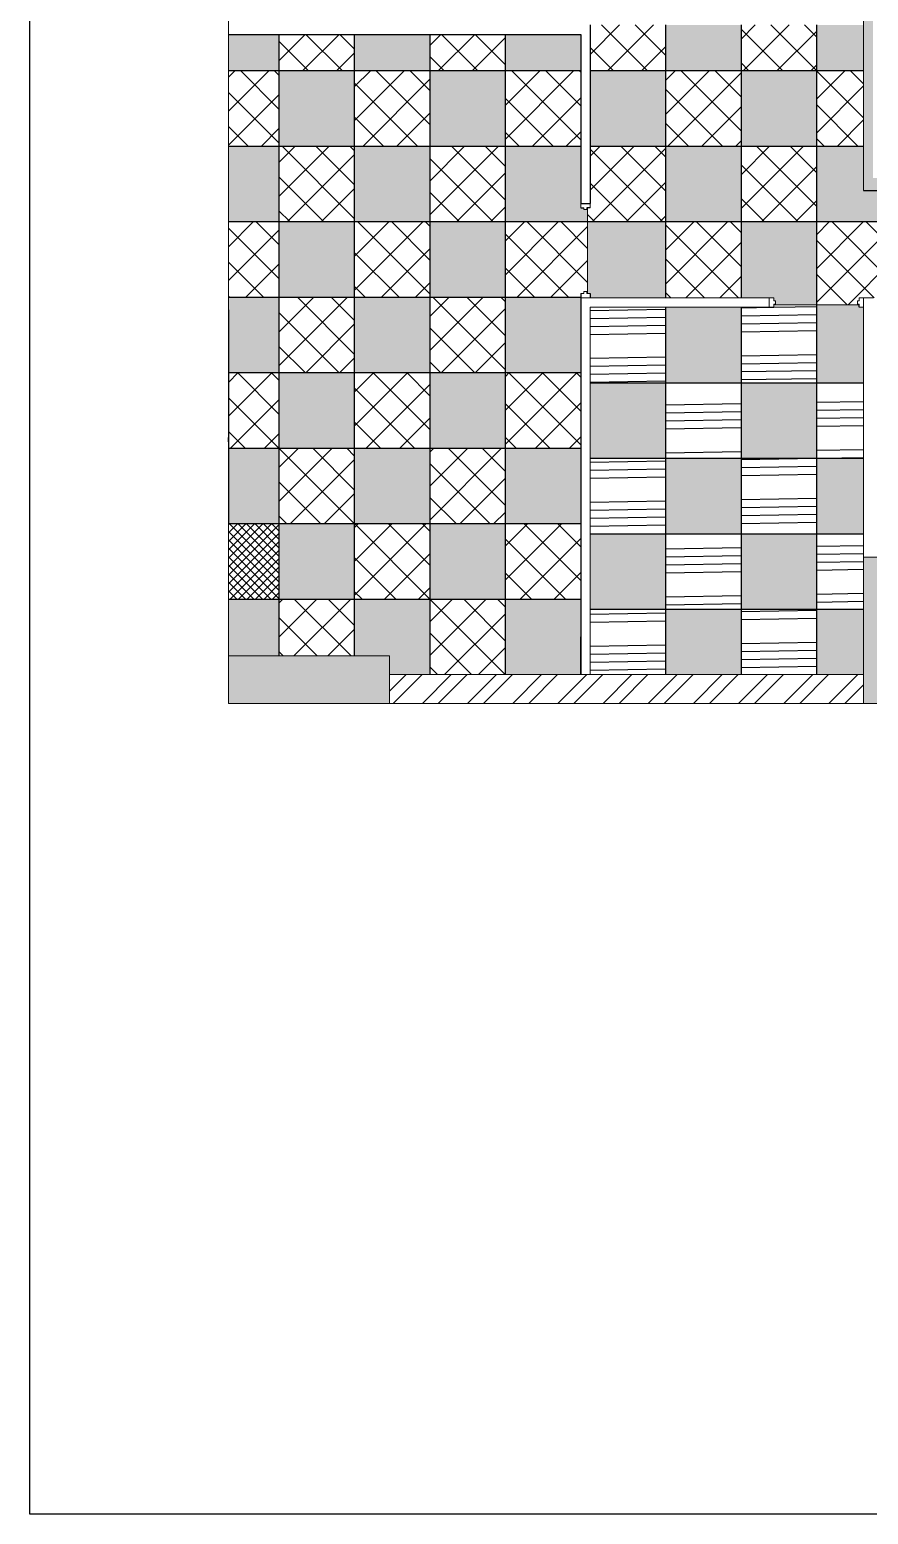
# Model space of a CAD drawing. Header units: millimetres. Extents: x 86441 to 190201, y 16532 to 98188.
# Drawn here: x 150761 to 157429, y 79545 to 91342 of the extents above; entities that cross this region are included whole.
import ezdxf

# ---------------------------------------------------------------- set-up
doc = ezdxf.new("R2010")
doc.units = ezdxf.units.MM
doc.header["$LTSCALE"] = 0.1
doc.layers.add('COLUMN', color=1, linetype='Continuous', lineweight=0)
pattern_1 = [(45, (64319.13, 59517.1), (-134.70384, 134.70384), []), (135, (64319.13, 59517.1), (-134.70384, -134.70384), [])]
pattern_2 = [(181, (64319.13, 59517.1), (6.6494, -380.942), []), (181, (64254.53, 59579.48), (6.6494, -380.942), []), (181, (64189.93, 59641.86), (6.6494, -380.942), []), (181, (64125.33, 59704.25), (6.6494, -380.942), [])]

msp = doc.modelspace()

# ---------------------------------------------------------------- hatches: boundary and pattern name
at = {"transparency": 33554684}
h = msp.add_hatch(color=25, dxfattribs=at)
h.dxf.hatch_style = 1
h.paths.add_polyline_path([(159867, 93039), (157467, 93039), (157467, 92964), (159867, 92964)])
h.paths.add_polyline_path([(157467, 93039), (157392, 93039), (157392, 91380), (157392, 90064), (157467, 90064)])
h.paths.add_polyline_path([(160467, 90164), (159867, 90164), (157467, 90164), (157467, 90064), (160467, 90064)])
at = {"true_color": 0xc7c8ca, "transparency": 33554687}
h = msp.add_hatch(dxfattribs=at)
h.set_pattern_fill('ANSI37', color=9, scale=60)
h.set_pattern_definition(pattern_1)
h.paths.add_polyline_path([(155817, 91380), (155217, 91380), (155217, 91017), (155817, 91017)])
h = msp.add_hatch(color=9, dxfattribs=at)
h.dxf.hatch_style = 1
h.paths.add_polyline_path([(156417, 91380), (155817, 91380), (155817, 91017), (156417, 91017)])
h = msp.add_hatch(dxfattribs=at)
h.set_pattern_fill('ANSI37', color=9, scale=60)
h.set_pattern_definition(pattern_1)
h.paths.add_polyline_path([(157017, 91380), (156417, 91380), (156417, 91017), (157017, 91017)])
h = msp.add_hatch(color=9, dxfattribs=at)
h.dxf.hatch_style = 1
h.paths.add_polyline_path([(157392, 91380), (157017, 91380), (157017, 91017), (157392, 91017)])
h = msp.add_hatch(color=9, dxfattribs=at)
h.dxf.hatch_style = 1
h.paths.add_polyline_path([(152742, 91305), (152342, 91305), (152342, 91017), (152742, 91017)])
h = msp.add_hatch(dxfattribs=at)
h.set_pattern_fill('ANSI37', color=9, scale=60)
h.set_pattern_definition(pattern_1)
h.paths.add_polyline_path([(153342, 91305), (152742, 91305), (152742, 91017), (153342, 91017)])
h = msp.add_hatch(color=9, dxfattribs=at)
h.dxf.hatch_style = 1
h.paths.add_polyline_path([(153942, 91305), (153342, 91305), (153342, 91017), (153942, 91017)])
h = msp.add_hatch(dxfattribs=at)
h.set_pattern_fill('ANSI37', color=9, scale=60)
h.set_pattern_definition(pattern_1)
h.paths.add_polyline_path([(154542, 91305), (153942, 91305), (153942, 91017), (154542, 91017)])
h = msp.add_hatch(color=9, dxfattribs=at)
h.dxf.hatch_style = 1
h.paths.add_polyline_path([(155142, 91305), (154542, 91305), (154542, 91017), (155142, 91017)])
h = msp.add_hatch(dxfattribs=at)
h.set_pattern_fill('ANSI37', color=9, scale=60)
h.set_pattern_definition(pattern_1)
h.paths.add_polyline_path([(152742, 91017), (152342, 91017), (152342, 90417), (152742, 90417)])
h = msp.add_hatch(color=9, dxfattribs=at)
h.dxf.hatch_style = 1
h.paths.add_polyline_path([(153342, 91017), (152742, 91017), (152742, 90417), (153342, 90417)])
h = msp.add_hatch(dxfattribs=at)
h.set_pattern_fill('ANSI37', color=9, scale=60)
h.set_pattern_definition(pattern_1)
h.paths.add_polyline_path([(153942, 91017), (153342, 91017), (153342, 90417), (153942, 90417)])
h = msp.add_hatch(color=9, dxfattribs=at)
h.dxf.hatch_style = 1
h.paths.add_polyline_path([(154542, 91017), (153942, 91017), (153942, 90417), (154542, 90417)])
h = msp.add_hatch(dxfattribs=at)
h.set_pattern_fill('ANSI37', color=9, scale=60)
h.set_pattern_definition(pattern_1)
h.paths.add_polyline_path([(155142, 91017), (154542, 91017), (154542, 90417), (155142, 90417)])
h = msp.add_hatch(color=9, dxfattribs=at)
h.dxf.hatch_style = 1
h.paths.add_polyline_path([(155817, 91017), (155217, 91017), (155217, 90417), (155817, 90417)])
h = msp.add_hatch(dxfattribs=at)
h.set_pattern_fill('ANSI37', color=9, scale=60)
h.set_pattern_definition(pattern_1)
h.paths.add_polyline_path([(156417, 91017), (155817, 91017), (155817, 90417), (156417, 90417)])
h = msp.add_hatch(color=9, dxfattribs=at)
h.dxf.hatch_style = 1
h.paths.add_polyline_path([(157017, 91017), (156417, 91017), (156417, 90417), (157017, 90417)])
h = msp.add_hatch(dxfattribs=at)
h.set_pattern_fill('ANSI37', color=9, scale=60)
h.set_pattern_definition(pattern_1)
h.paths.add_polyline_path([(157392, 91017), (157017, 91017), (157017, 90417), (157392, 90417)])
h = msp.add_hatch(color=9, dxfattribs=at)
h.dxf.hatch_style = 1
h.paths.add_polyline_path([(152742, 90417), (152342, 90417), (152342, 89817), (152742, 89817)])
h = msp.add_hatch(dxfattribs=at)
h.set_pattern_fill('ANSI37', color=9, scale=60)
h.set_pattern_definition(pattern_1)
h.paths.add_polyline_path([(153342, 90417), (152742, 90417), (152742, 89817), (153342, 89817)])
h = msp.add_hatch(color=9, dxfattribs=at)
h.dxf.hatch_style = 1
h.paths.add_polyline_path([(153942, 90417), (153342, 90417), (153342, 89817), (153942, 89817)])
h = msp.add_hatch(dxfattribs=at)
h.set_pattern_fill('ANSI37', color=9, scale=60)
h.set_pattern_definition(pattern_1)
h.paths.add_polyline_path([(154542, 90417), (153942, 90417), (153942, 89817), (154542, 89817)])
h = msp.add_hatch(color=9, dxfattribs=at)
h.dxf.hatch_style = 1
h.paths.add_polyline_path([(155142, 90417), (154542, 90417), (154542, 89817), (155197, 89817), (155197, 89912), (155167, 89912), (155167, 89927), (155142, 89927), (155142, 89962)])
h = msp.add_hatch(dxfattribs=at)
h.set_pattern_fill('ANSI37', color=9, scale=60)
h.set_pattern_definition(pattern_1)
h.paths.add_polyline_path([(155817, 90417), (155217, 90417), (155217, 89962), (155217, 89927), (155197, 89927), (155197, 89817), (155817, 89817)])
h = msp.add_hatch(color=9, dxfattribs=at)
h.dxf.hatch_style = 1
h.paths.add_polyline_path([(156417, 90417), (155817, 90417), (155817, 89817), (156417, 89817)])
h = msp.add_hatch(dxfattribs=at)
h.set_pattern_fill('ANSI37', color=9, scale=60)
h.set_pattern_definition(pattern_1)
h.paths.add_polyline_path([(157017, 90417), (156417, 90417), (156417, 89817), (157017, 89817)])
h = msp.add_hatch(color=9, dxfattribs=at)
h.dxf.hatch_style = 1
h.paths.add_polyline_path([(157617, 90064), (157392, 90064), (157392, 90417), (157017, 90417), (157017, 89817), (157617, 89817)])
h = msp.add_hatch(color=9, dxfattribs=at)
h.dxf.hatch_style = 1
h.paths.add_polyline_path([(155197, 89927), (155192, 89927), (155192, 89912), (155197, 89912)])
h = msp.add_hatch(dxfattribs=at)
h.set_pattern_fill('ANSI37', color=9, scale=60)
h.set_pattern_definition(pattern_1)
h.paths.add_polyline_path([(152742, 89817), (152342, 89817), (152342, 89217), (152742, 89217)])
h = msp.add_hatch(color=9, dxfattribs=at)
h.dxf.hatch_style = 1
h.paths.add_polyline_path([(153342, 89817), (152742, 89817), (152742, 89217), (153342, 89217)])
h = msp.add_hatch(dxfattribs=at)
h.set_pattern_fill('ANSI37', color=9, scale=60)
h.set_pattern_definition(pattern_1)
h.paths.add_polyline_path([(153942, 89817), (153342, 89817), (153342, 89217), (153942, 89217)])
h = msp.add_hatch(color=9, dxfattribs=at)
h.dxf.hatch_style = 1
h.paths.add_polyline_path([(154542, 89817), (153942, 89817), (153942, 89217), (154542, 89217)])
h = msp.add_hatch(dxfattribs=at)
h.set_pattern_fill('ANSI37', color=9, scale=60)
h.set_pattern_definition(pattern_1)
h.paths.add_polyline_path([(155197, 89817), (154542, 89817), (154542, 89217), (155142, 89217), (155142, 89247), (155167, 89247), (155167, 89262), (155197, 89262)])
h = msp.add_hatch(color=9, dxfattribs=at)
h.dxf.hatch_style = 1
h.paths.add_polyline_path([(155817, 89817), (155197, 89817), (155197, 89247), (155217, 89247), (155217, 89212), (155817, 89212)])
h = msp.add_hatch(dxfattribs=at)
h.set_pattern_fill('ANSI37', color=9, scale=60)
h.set_pattern_definition(pattern_1)
h.paths.add_polyline_path([(156417, 89817), (155817, 89817), (155817, 89212), (156417, 89212)])
h = msp.add_hatch(color=9, dxfattribs=at)
h.dxf.hatch_style = 1
h.paths.add_polyline_path([(157017, 89817), (156417, 89817), (156417, 89212), (156642, 89212), (156677, 89212), (156677, 89187), (156692, 89187), (156692, 89157), (157017, 89157)])
h = msp.add_hatch(dxfattribs=at)
h.set_pattern_fill('ANSI37', color=9, scale=60)
h.set_pattern_definition(pattern_1)
h.paths.add_polyline_path([(157617, 89817), (157017, 89817), (157017, 89157), (157352, 89157), (157357, 89157), (157357, 89162), (157342, 89162), (157342, 89187), (157357, 89187), (157357, 89212), (157392, 89212), (157502, 89212), (157502, 89187), (157517, 89187), (157517, 89162), (157502, 89162), (157502, 89157), (157617, 89157)])
h = msp.add_hatch(color=9, dxfattribs=at)
h.dxf.hatch_style = 1
h.paths.add_polyline_path([(152742, 89217), (152342, 89217), (152342, 89081), (152342, 88617), (152742, 88617)])
h = msp.add_hatch(dxfattribs=at)
h.set_pattern_fill('ANSI37', color=9, scale=60)
h.set_pattern_definition(pattern_1)
h.paths.add_polyline_path([(153342, 89217), (152742, 89217), (152742, 88617), (153342, 88617)])
h = msp.add_hatch(color=9, dxfattribs=at)
h.dxf.hatch_style = 1
h.paths.add_polyline_path([(153942, 89217), (153342, 89217), (153342, 88617), (153942, 88617)])
h = msp.add_hatch(dxfattribs=at)
h.set_pattern_fill('ANSI37', color=9, scale=60)
h.set_pattern_definition(pattern_1)
h.paths.add_polyline_path([(154542, 89217), (153942, 89217), (153942, 88617), (154542, 88617)])
h = msp.add_hatch(color=9, dxfattribs=at)
h.dxf.hatch_style = 1
h.paths.add_polyline_path([(155142, 89217), (154542, 89217), (154542, 88617), (155142, 88617)])
h = msp.add_hatch(dxfattribs=at)
h.set_pattern_fill('ANSI37', color=9, scale=60)
h.set_pattern_definition(pattern_1)
h.paths.add_polyline_path([(155197, 89262), (155192, 89262), (155192, 89247), (155197, 89247)], flags=17)
at = {"true_color": 0x66682c, "transparency": 33554687}
h = msp.add_hatch(dxfattribs=at)
h.set_pattern_fill('ANSI34', color=77, scale=20, angle=136)
h.set_pattern_definition(pattern_2)
h.paths.add_polyline_path([(155817, 89137), (155217, 89137), (155217, 88537), (155817, 88537)])
at = {"true_color": 0x000000, "transparency": 33554687}
h = msp.add_hatch(color=18, dxfattribs=at)
h.dxf.hatch_style = 1
h.paths.add_polyline_path([(156417, 89137), (155817, 89137), (155817, 88537), (156417, 88537)])
at = {"true_color": 0x66682c, "transparency": 33554687}
h = msp.add_hatch(dxfattribs=at)
h.set_pattern_fill('ANSI34', color=77, scale=20, angle=136)
h.set_pattern_definition(pattern_2)
h.paths.add_polyline_path([(157017, 89157), (156677, 89157), (156677, 89137), (156642, 89137), (156417, 89137), (156417, 88537), (157017, 88537)])
at = {"true_color": 0xc7c8ca, "transparency": 33554687}
h = msp.add_hatch(color=9, dxfattribs=at)
h.dxf.hatch_style = 1
h.paths.add_polyline_path([(156692, 89162), (156677, 89162), (156677, 89157), (156692, 89157)], flags=17)
at = {"true_color": 0x000000, "transparency": 33554687}
h = msp.add_hatch(color=18, dxfattribs=at)
h.dxf.hatch_style = 1
h.paths.add_polyline_path([(157392, 89137), (157357, 89137), (157357, 89157), (157342, 89157), (157017, 89157), (157017, 88537), (157392, 88537)])
at = {"true_color": 0xc7c8ca, "transparency": 33554687}
h = msp.add_hatch(dxfattribs=at)
h.set_pattern_fill('ANSI37', color=9, scale=60)
h.set_pattern_definition(pattern_1)
h.paths.add_polyline_path([(152742, 88617), (152342, 88617), (152342, 88066), (152342, 88017), (152742, 88017)])
h = msp.add_hatch(color=9, dxfattribs=at)
h.dxf.hatch_style = 1
h.paths.add_polyline_path([(153342, 88617), (152742, 88617), (152742, 88017), (153342, 88017)])
h = msp.add_hatch(dxfattribs=at)
h.set_pattern_fill('ANSI37', color=9, scale=60)
h.set_pattern_definition(pattern_1)
h.paths.add_polyline_path([(153942, 88617), (153342, 88617), (153342, 88017), (153942, 88017)])
h = msp.add_hatch(color=9, dxfattribs=at)
h.dxf.hatch_style = 1
h.paths.add_polyline_path([(154542, 88617), (153942, 88617), (153942, 88017), (154542, 88017)])
h = msp.add_hatch(dxfattribs=at)
h.set_pattern_fill('ANSI37', color=9, scale=60)
h.set_pattern_definition(pattern_1)
h.paths.add_polyline_path([(155142, 88617), (154542, 88617), (154542, 88017), (155142, 88017)])
at = {"true_color": 0x000000, "transparency": 33554687}
h = msp.add_hatch(color=18, dxfattribs=at)
h.dxf.hatch_style = 1
h.paths.add_polyline_path([(155817, 88537), (155217, 88537), (155217, 87937), (155817, 87937)])
at = {"true_color": 0x66682c, "transparency": 33554687}
h = msp.add_hatch(dxfattribs=at)
h.set_pattern_fill('ANSI34', color=77, scale=20, angle=136)
h.set_pattern_definition(pattern_2)
h.paths.add_polyline_path([(156417, 88537), (155817, 88537), (155817, 87937), (156417, 87937)])
at = {"true_color": 0x000000, "transparency": 33554687}
h = msp.add_hatch(color=18, dxfattribs=at)
h.dxf.hatch_style = 1
h.paths.add_polyline_path([(157017, 88537), (156417, 88537), (156417, 87937), (157017, 87937)])
at = {"true_color": 0x66682c, "transparency": 33554687}
h = msp.add_hatch(dxfattribs=at)
h.set_pattern_fill('ANSI34', color=77, scale=20, angle=136)
h.set_pattern_definition(pattern_2)
h.paths.add_polyline_path([(157392, 88537), (157017, 88537), (157017, 87937), (157392, 87937)])
at = {"true_color": 0xc7c8ca, "transparency": 33554687}
h = msp.add_hatch(color=9, dxfattribs=at)
h.dxf.hatch_style = 1
h.paths.add_polyline_path([(152742, 88017), (152342, 88017), (152342, 87417), (152742, 87417)])
h = msp.add_hatch(dxfattribs=at)
h.set_pattern_fill('ANSI37', color=9, scale=60)
h.set_pattern_definition(pattern_1)
h.paths.add_polyline_path([(153342, 88017), (152742, 88017), (152742, 87417), (153342, 87417)])
h = msp.add_hatch(color=9, dxfattribs=at)
h.dxf.hatch_style = 1
h.paths.add_polyline_path([(153942, 88017), (153342, 88017), (153342, 87417), (153942, 87417)])
h = msp.add_hatch(dxfattribs=at)
h.set_pattern_fill('ANSI37', color=9, scale=60)
h.set_pattern_definition(pattern_1)
h.paths.add_polyline_path([(154542, 88017), (153942, 88017), (153942, 87417), (154542, 87417)])
h = msp.add_hatch(color=9, dxfattribs=at)
h.dxf.hatch_style = 1
h.paths.add_polyline_path([(155142, 88017), (154542, 88017), (154542, 87417), (155142, 87417)])
at = {"true_color": 0x66682c, "transparency": 33554687}
h = msp.add_hatch(dxfattribs=at)
h.set_pattern_fill('ANSI34', color=77, scale=20, angle=136)
h.set_pattern_definition(pattern_2)
h.paths.add_polyline_path([(155817, 87937), (155217, 87937), (155217, 87337), (155817, 87337)])
at = {"true_color": 0x000000, "transparency": 33554687}
h = msp.add_hatch(color=18, dxfattribs=at)
h.dxf.hatch_style = 1
h.paths.add_polyline_path([(156417, 87937), (155817, 87937), (155817, 87337), (156417, 87337)])
at = {"true_color": 0x66682c, "transparency": 33554687}
h = msp.add_hatch(dxfattribs=at)
h.set_pattern_fill('ANSI34', color=77, scale=20, angle=136)
h.set_pattern_definition(pattern_2)
h.paths.add_polyline_path([(157017, 87937), (156417, 87937), (156417, 87337), (157017, 87337)])
at = {"true_color": 0x000000, "transparency": 33554687}
h = msp.add_hatch(color=18, dxfattribs=at)
h.dxf.hatch_style = 1
h.paths.add_polyline_path([(157392, 87937), (157017, 87937), (157017, 87337), (157392, 87337)])
at = {"true_color": 0x939598, "transparency": 33554687}
h = msp.add_hatch(dxfattribs=at)
h.set_pattern_fill('ANSI37', color=252, scale=15)
h.set_pattern_definition([(45, (64319.126, 72531.996), (-33.67596, 33.67596), []), (135, (64319.126, 72531.996), (-33.67596, -33.67596), [])])
h.paths.add_polyline_path([(152742, 87417), (152342, 87417), (152342, 86817), (152742, 86817)])
at = {"true_color": 0xc7c8ca, "transparency": 33554687}
h = msp.add_hatch(color=9, dxfattribs=at)
h.dxf.hatch_style = 1
h.paths.add_polyline_path([(153342, 87417), (152742, 87417), (152742, 86817), (153342, 86817)])
h = msp.add_hatch(dxfattribs=at)
h.set_pattern_fill('ANSI37', color=9, scale=60)
h.set_pattern_definition(pattern_1)
h.paths.add_polyline_path([(153942, 87417), (153342, 87417), (153342, 86817), (153942, 86817)])
h = msp.add_hatch(color=9, dxfattribs=at)
h.dxf.hatch_style = 1
h.paths.add_polyline_path([(154542, 87417), (153942, 87417), (153942, 86817), (154542, 86817)])
h = msp.add_hatch(dxfattribs=at)
h.set_pattern_fill('ANSI37', color=9, scale=60)
h.set_pattern_definition(pattern_1)
h.paths.add_polyline_path([(155142, 87417), (154542, 87417), (154542, 86817), (155142, 86817)])
at = {"true_color": 0x000000, "transparency": 33554687}
h = msp.add_hatch(color=18, dxfattribs=at)
h.dxf.hatch_style = 1
h.paths.add_polyline_path([(155817, 87337), (155217, 87337), (155217, 86737), (155817, 86737)])
at = {"true_color": 0x66682c, "transparency": 33554687}
h = msp.add_hatch(dxfattribs=at)
h.set_pattern_fill('ANSI34', color=77, scale=20, angle=136)
h.set_pattern_definition(pattern_2)
h.paths.add_polyline_path([(156417, 87337), (155817, 87337), (155817, 86737), (156417, 86737)])
at = {"true_color": 0x000000, "transparency": 33554687}
h = msp.add_hatch(color=18, dxfattribs=at)
h.dxf.hatch_style = 1
h.paths.add_polyline_path([(157017, 87337), (156417, 87337), (156417, 86737), (157017, 86737)])
at = {"true_color": 0x66682c, "transparency": 33554687}
h = msp.add_hatch(dxfattribs=at)
h.set_pattern_fill('ANSI34', color=77, scale=20, angle=136)
h.set_pattern_definition(pattern_2)
h.paths.add_polyline_path([(157392, 87151), (157392, 87337), (157017, 87337), (157017, 86737), (157392, 86737)])
at = {"true_color": 0xc7c8ca, "transparency": 33554687}
h = msp.add_hatch(color=9, dxfattribs=at)
h.dxf.hatch_style = 1
h.paths.add_polyline_path([(152742, 86817), (152342, 86817), (152342, 86366), (152742, 86366)])
h = msp.add_hatch(dxfattribs=at)
h.set_pattern_fill('ANSI37', color=9, scale=60)
h.set_pattern_definition(pattern_1)
h.paths.add_polyline_path([(153342, 86817), (152742, 86817), (152742, 86366), (153342, 86366)])
h = msp.add_hatch(color=9, dxfattribs=at)
h.dxf.hatch_style = 1
h.paths.add_polyline_path([(153942, 86817), (153342, 86817), (153342, 86366), (153622, 86366), (153622, 86217), (153942, 86217)])
h = msp.add_hatch(dxfattribs=at)
h.set_pattern_fill('ANSI37', color=9, scale=60)
h.set_pattern_definition(pattern_1)
h.paths.add_polyline_path([(154542, 86817), (153942, 86817), (153942, 86217), (154542, 86217)])
h = msp.add_hatch(color=9, dxfattribs=at)
h.dxf.hatch_style = 1
h.paths.add_polyline_path([(155142, 86817), (154542, 86817), (154542, 86217), (155142, 86217), (155142, 86517)])
at = {"true_color": 0x66682c, "transparency": 33554687}
h = msp.add_hatch(dxfattribs=at)
h.set_pattern_fill('ANSI34', color=77, scale=20, angle=136)
h.set_pattern_definition(pattern_2)
h.paths.add_polyline_path([(155817, 86737), (155217, 86737), (155217, 86217), (155817, 86217)])
at = {"true_color": 0x000000, "transparency": 33554687}
h = msp.add_hatch(color=18, dxfattribs=at)
h.dxf.hatch_style = 1
h.paths.add_polyline_path([(156417, 86737), (155817, 86737), (155817, 86217), (156417, 86217)])
at = {"true_color": 0x66682c, "transparency": 33554687}
h = msp.add_hatch(dxfattribs=at)
h.set_pattern_fill('ANSI34', color=77, scale=20, angle=136)
h.set_pattern_definition(pattern_2)
h.paths.add_polyline_path([(157017, 86737), (156417, 86737), (156417, 86217), (157017, 86217)])
at = {"true_color": 0x000000, "transparency": 33554687}
h = msp.add_hatch(color=18, dxfattribs=at)
h.dxf.hatch_style = 1
h.paths.add_polyline_path([(157392, 86737), (157017, 86737), (157017, 86217), (157392, 86217)])
at = {"layer": 'COLUMN', "true_color": 0xed1f24, "transparency": 33554687}
h = msp.add_hatch(dxfattribs=at)
h.set_pattern_fill('AR-CONC', color=240, scale=2)
h.set_pattern_definition([(50, (64319.13, 59517.1), (364.36934, -31.8782), [38.1, -419.1]), (355, (64319.13, 59517.1), (-70.4868, 382.1137), [30.48, -335.2812]), (100.45144, (64349.5, 59514.44), (293.8825, 350.2355), [32.38, -356.1805]), (46.1842, (64319.13, 59618.7), (542.158, -84.0847), [57.15, -628.65]), (96.63556, (64364.3, 59611.7), (474.8083, 494.8522), [48.57, -534.2712]), (351.18415, (64319.1, 59618.7), (474.8083, 494.8522), [45.72, -502.9195]), (21, (64369.93, 59593.3), (303.2288, -204.5304), [38.1, -419.1]), (326, (64369.93, 59593.3), (123.604, 368.3759), [30.48, -335.28]), (71.45144, (64395.2, 59576.25), (426.8328, 163.8455), [32.38, -356.1799]), (37.5, (64319.13, 59517.1), (6.1772, 169.11008), [0, -331.216, 0, -340.36, 0, -336.55]), (7.5, (64319.13, 59517.1), (133.63933, 200.36115), [0, -194.056, 0, -323.596, 0, -128.27]), (327.5, (64205.84, 59517.1), (271.18119, -11.45749), [0, -127, 0, -396.24, 0, -525.78]), (317.5, (64155.04, 59517.1), (296.25836, 50.853), [0, -165.1, 0, -263.144, 0, -373.38])])
h.paths.add_polyline_path([(171882, 91481), (170717, 91481), (170717, 91179), (171882, 91179)])
h.paths.add_polyline_path([(162419, 91221), (161254, 91221), (161254, 90919), (162417, 90919)])
h.paths.add_polyline_path([(153622, 96694), (152342, 96694), (152342, 96315), (153622, 96315), (153622, 96340)])
h.paths.add_polyline_path([(166968, 86284), (166585, 86284), (166585, 85053), (166968, 85053)])
h.paths.add_polyline_path([(161556, 86217), (161254, 86217), (161254, 85053), (161556, 85053)])
h.paths.add_polyline_path([(157694, 87151), (157392, 87151), (157392, 85987), (157694, 85987)])
h.paths.add_polyline_path([(153622, 86366), (152342, 86366), (152342, 85987), (153622, 85987)])
h.paths.add_polyline_path([(157694, 96464), (157694, 96694), (157392, 96694), (157392, 95530), (157694, 95530)])
h.paths.add_polyline_path([(161556, 96694), (161254, 96694), (161254, 95530), (161556, 95530)])
h.paths.add_polyline_path([(176431, 86544), (176201, 86544), (176048, 86544), (176048, 86206), (176048, 85543), (176048, 85313), (176431, 85313)])
h.paths.add_polyline_path([(171019, 86882), (170792, 86882), (170717, 86882), (170717, 86477), (170717, 85313), (171019, 85313), (171019, 85543)])
h.paths.add_polyline_path([(171019, 96724), (171019, 96954), (170717, 96954), (170717, 95790), (170792, 95790), (170792, 95790), (171019, 95790), (171019, 96454)])
at = {"layer": 'COLUMN', "lineweight": 9, "true_color": 0x636466, "transparency": 33554687}
h = msp.add_hatch(dxfattribs=at)
h.set_pattern_fill('STEEL', color=251, scale=80)
h.set_pattern_definition([(45, (64319.13, 59517.1), (-179.6051, 179.6051), []), (45, (64319.13, 59644.1), (-179.6051, 179.6051), [])])
h.paths.add_polyline_path([(164595, 86584), (164256, 86584), (164256, 86434), (164595, 86434)])
h.paths.add_polyline_path([(174507, 93073), (174357, 93073), (174357, 91923), (174507, 91923)], flags=17)
h.paths.add_polyline_path([(173607, 92073), (172557, 92073), (172557, 91923), (173607, 91923)], flags=17)
h.paths.add_polyline_path([(165971, 88425), (163244, 88425), (163244, 88275), (165971, 88275)])
h.paths.add_polyline_path([(164256, 86217), (164256, 86477), (164106, 86477), (164106, 86217), (164106, 85283), (164256, 85283)])
h.paths.add_polyline_path([(165495, 86483), (165345, 86483), (165345, 85283), (165495, 85283), (165495, 85783)])
h.paths.add_polyline_path([(164106, 86375), (163656, 86375), (163656, 86225), (164106, 86225)])
h.paths.add_polyline_path([(164256, 87375), (164106, 87375), (164106, 86989), (164256, 86989)])
h.paths.add_polyline_path([(164106, 87375), (162456, 87375), (162456, 87225), (164106, 87225)])
h.paths.add_polyline_path([(162906, 87225), (162756, 87225), (162756, 86225), (162906, 86225), (162906, 86375)])
h.paths.add_polyline_path([(166738, 86584), (166585, 86584), (166245, 86584), (166245, 86434), (166585, 86434), (166738, 86434)], flags=17)
h.paths.add_polyline_path([(157392, 86217), (153622, 86217), (153622, 85987), (157392, 85987)])
h.paths.add_polyline_path([(161254, 86217), (160955, 86217), (160955, 85987), (161254, 85987)])
h.paths.add_polyline_path([(158066, 86217), (157694, 86217), (157694, 85987), (158066, 85987)])
h.paths.add_polyline_path([(166585, 85283), (166310, 85283), (166310, 85053), (166585, 85053)])
h.paths.add_polyline_path([(165770, 85283), (165070, 85283), (165070, 85053), (165770, 85053)])
h.paths.add_polyline_path([(164525, 85283), (161556, 85283), (161556, 85053), (164525, 85053)])
h.paths.add_polyline_path([(166201, 88275), (165971, 88275), (165971, 87559), (166738, 87559), (166738, 86286), (166968, 86286), (166968, 87789), (166201, 87789)])
h.paths.add_polyline_path([(166201, 91517), (165971, 91517), (165971, 91164), (166201, 91164)])
h.paths.add_polyline_path([(166201, 96694), (165971, 96694), (165207, 96694), (165207, 96464), (165971, 96464), (165971, 94406), (166201, 94406)])
h.paths.add_polyline_path([(162318, 96694), (161556, 96694), (161556, 96464), (162318, 96464)])
h.paths.add_polyline_path([(158066, 96694), (157694, 96694), (157694, 96464), (158066, 96464)])
h.paths.add_polyline_path([(161254, 96694), (160955, 96694), (160955, 96464), (161254, 96464)])
h.paths.add_polyline_path([(157392, 96694), (153622, 96694), (153622, 96464), (157392, 96464)])
edge = h.paths.add_edge_path()
edge.add_line((176201, 86544), (176431, 86544))
edge.add_line((176204, 87817), (176201, 86538))
edge.add_line((176431, 88049), (176431, 86544))
edge.add_line((175664, 88049), (176431, 88049))
edge.add_line((175434, 87819), (176204, 87817))
edge.add_line((175664, 96954), (175664, 88049))
edge.add_line((175434, 96724), (175434, 87819))
edge.add_line((171019, 96954), (175664, 96954))
edge.add_line((171019, 96724), (175434, 96724))
edge.add_line((171019, 96954), (171019, 96724))
h.paths.add_polyline_path([(176048, 85543), (176048, 85313), (171019, 85313), (171019, 85543)])

# ---------------------------------------------------------------- linework, layer by layer
at = {"color": 4, "lineweight": 18, "transparency": 33554687}
for p, q in [((152342, 96315), (152342, 89081)), ((155217, 89962), (155217, 91380)), ((152342, 91305), (155142, 91305)), ((152342, 91305), (152342, 88617)), ((155142, 91305), (155142, 89962)), ((155142, 89212), (156642, 89212)), ((155142, 89212), (155142, 86217)), ((157392, 89212), (157467, 89212)), ((155217, 89137), (155217, 86217)), ((155217, 89137), (156642, 89137)), ((157392, 89137), (157392, 87151)), ((152342, 88066), (152342, 86366)), ((152342, 86366), (152342, 86666))]:
    msp.add_line(p, q, dxfattribs=at)
at = {"color": 25, "lineweight": 9, "transparency": 33554687}
msp.add_line((157392, 95530), (157392, 90064), dxfattribs=at)
at = {"transparency": 33554687}
for p, q in [((155217, 91380), (155217, 89962)), ((155817, 91380), (155817, 89212)), ((156417, 91380), (156417, 89212)), ((157017, 91380), (157017, 89157)), ((152342, 91305), (155142, 91305)), ((152742, 91305), (152742, 86366)), ((153342, 91305), (153342, 86366)), ((153942, 91305), (153942, 86217)), ((154542, 91305), (154542, 86217)), ((155142, 91305), (155142, 89962)), ((157392, 90064), (160467, 90064)), ((155142, 89962), (155217, 89962)), ((155142, 89247), (155142, 86217)), ((155217, 89247), (155217, 89212)), ((152342, 88066), (152342, 87417))]:
    msp.add_line(p, q, dxfattribs=at)
at = {"color": 9, "true_color": 0xc7c8ca, "transparency": 33554687}
for p, q in [((152342, 91017), (155142, 91017)), ((155217, 91017), (157392, 91017)), ((152342, 90417), (155142, 90417)), ((155217, 90417), (157392, 90417)), ((152342, 89817), (155197, 89817)), ((155197, 89817), (160767, 89817)), ((152342, 89217), (155142, 89217)), ((152342, 88617), (155142, 88617)), ((152342, 88017), (155142, 88017)), ((152342, 87417), (155142, 87417)), ((152342, 86817), (155142, 86817))]:
    msp.add_line(p, q, dxfattribs=at)
at = {"color": 7, "true_color": 0xffffff, "transparency": 33554687}
for p, q in [((155217, 91017), (157392, 91017)), ((155142, 89927), (155167, 89927)), ((155217, 89927), (155192, 89927)), ((155217, 89927), (155217, 89927)), ((155217, 89247), (155217, 89247)), ((156677, 89212), (156677, 89212)), ((157357, 89212), (157357, 89212)), ((152342, 89116), (152342, 88066)), ((156642, 89137), (156677, 89137)), ((157357, 89137), (157357, 89162)), ((152342, 88066), (152342, 88101))]:
    msp.add_line(p, q, dxfattribs=at)
at = {"color": 17, "lineweight": 5, "transparency": 33554687}
msp.add_line((160767, 90064), (157392, 90064), dxfattribs=at)
at = {"color": 4, "lineweight": 5, "transparency": 33554687}
for p, q in [((155217, 89962), (155142, 89962)), ((155142, 89962), (155142, 89927)), ((155167, 89927), (155167, 89912)), ((155192, 89912), (155167, 89912)), ((155192, 89912), (155192, 89927)), ((155192, 89927), (155217, 89927)), ((155197, 89927), (155197, 89247)), ((155217, 89962), (155217, 89927)), ((155142, 89247), (155167, 89247)), ((155142, 89212), (155142, 89247)), ((155217, 89212), (155142, 89212)), ((155167, 89247), (155167, 89262)), ((155192, 89262), (155167, 89262)), ((155192, 89247), (155192, 89262)), ((155217, 89247), (155192, 89247)), ((155217, 89212), (155217, 89247)), ((156642, 89212), (156642, 89137)), ((156642, 89212), (156677, 89212)), ((156677, 89212), (156677, 89187)), ((157357, 89212), (157357, 89187)), ((157392, 89212), (157357, 89212)), ((157392, 89212), (157392, 89137)), ((156677, 89187), (156692, 89187)), ((156677, 89137), (156677, 89162)), ((156677, 89162), (156692, 89162)), ((156677, 89157), (157352, 89157)), ((156692, 89187), (156692, 89162)), ((157357, 89187), (157342, 89187)), ((157342, 89187), (157342, 89162)), ((157357, 89162), (157342, 89162)), ((157357, 89157), (157342, 89157)), ((157392, 89137), (157357, 89137))]:
    msp.add_line(p, q, dxfattribs=at)
at = {"color": 77, "true_color": 0x66682c, "transparency": 33554687}
for p, q in [((155817, 89137), (155817, 86217)), ((156417, 89137), (156417, 86217)), ((157017, 89157), (157017, 86217)), ((155217, 88537), (157392, 88537)), ((155217, 87937), (157392, 87937)), ((155217, 87337), (157392, 87337)), ((155217, 86737), (157392, 86737))]:
    msp.add_line(p, q, dxfattribs=at)
at = {"color": 251, "true_color": 0x524d49, "transparency": 33554687}
for p in [(155142, 86817), (155142, 86217)]:
    msp.add_line(p, (155142, 86517), dxfattribs=at)
at = {"color": 18, "lineweight": 5, "true_color": 0x000000, "transparency": 33554687}
for p, q in [((153622, 86217), (157392, 86217)), ((153622, 85987), (157392, 85987))]:
    msp.add_line(p, q, dxfattribs=at)
at = {"transparency": 33554687}
msp.add_lwpolyline([(150761, 98048), (190201, 98048), (190201, 79545), (150761, 79545)], close=True, dxfattribs=at)
for points in [[(155192, 89927), (155197, 89927)], [(155192, 89262), (155197, 89262)]]:
    msp.add_lwpolyline(points, dxfattribs=at)
at = {"layer": 'COLUMN', "transparency": 33554687}
for p, q in [((157392, 87151), (157694, 87151)), ((157392, 85987), (157392, 87151)), ((152342, 86366), (153622, 86366)), ((152342, 86366), (152342, 85987)), ((153622, 86366), (153622, 85987)), ((152342, 85987), (153622, 85987)), ((157392, 85987), (157694, 85987))]:
    msp.add_line(p, q, dxfattribs=at)

doc.saveas('drawing.dxf')
